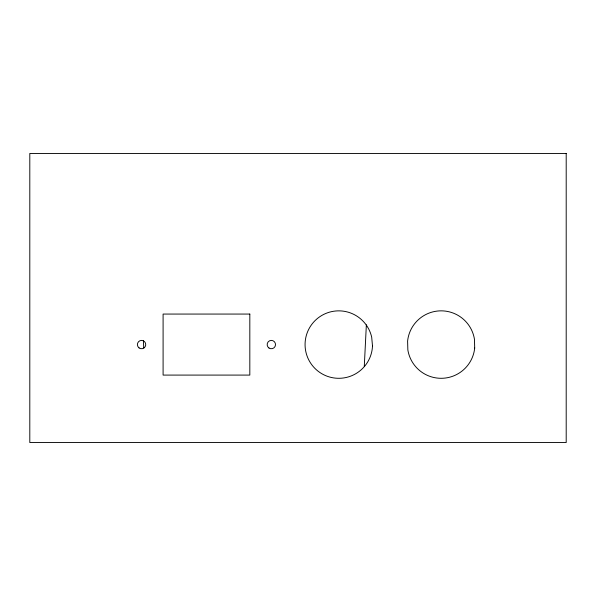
<?xml version="1.0" encoding="UTF-8"?>
<svg xmlns="http://www.w3.org/2000/svg" width="596" height="596" viewBox="0 0 596 596"><rect width="100%" height="100%" fill="white"/><g stroke="black" fill="none" stroke-linecap="round" stroke-linejoin="round"><path stroke-width="0.89" d="M364.283 366.398L366.361 324.805M143.383 340.517L143.748 347.915M566.2 153.463L29.8 153.463L29.8 442.537L566.2 442.537L566.2 153.463M249.821 314.062L163.095 314.062L163.095 375.085L249.821 375.085L249.821 314.062M372.493 345.956L371.695 337.187A33.726 33.726 0 0 0 318.19 317.877A33.726 33.726 0 0 0 323.3 374.534A33.726 33.726 0 0 0 372.493 345.956M474.699 348.049L474.453 339.243A33.726 33.726 0 0 0 407.604 341.098L407.85 349.904A33.726 33.726 0 0 0 474.699 348.049M139.091 347.93A4.172 4.172 0 0 0 145.722 345.047A4.172 4.172 0 0 0 139.911 340.748A4.172 4.172 0 0 0 139.091 347.93M269.005 348.034A4.172 4.172 0 0 0 275.508 344.868A4.172 4.172 0 0 0 269.511 340.823A4.172 4.172 0 0 0 269.005 348.034"/></g></svg>
